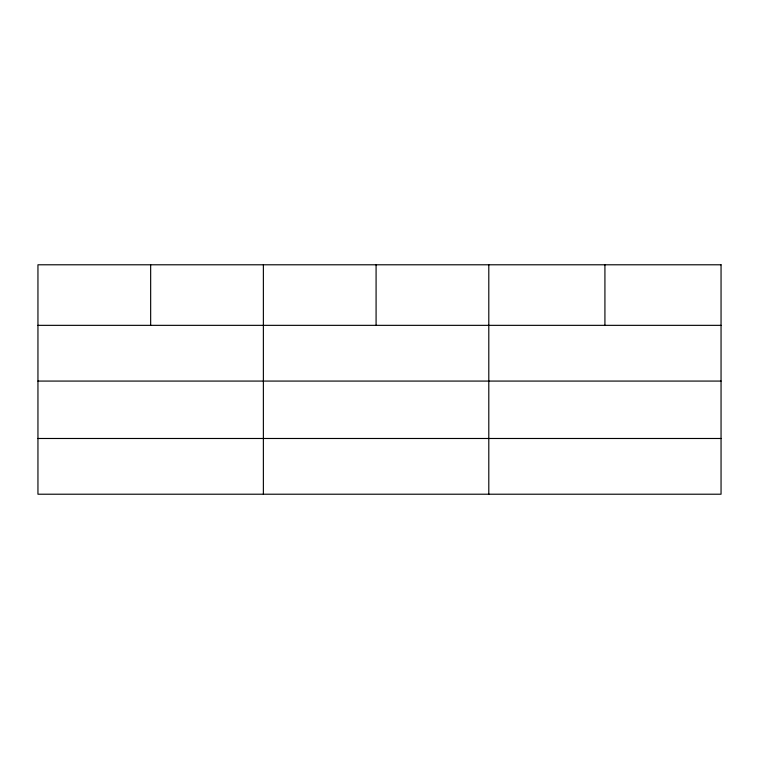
<?xml version="1.0" encoding="UTF-8"?>
<svg xmlns="http://www.w3.org/2000/svg" width="759" height="759" viewBox="0 0 759 759"><rect width="100%" height="100%" fill="white"/><g stroke="black" fill="none" stroke-linecap="round" stroke-linejoin="round"><path stroke-width="1.14" d="M37.95 325.345L721.05 325.345M37.95 381.075L721.05 381.075M37.95 438.484L721.05 438.484M604.923 264.787L604.923 325.345M488.796 264.787L488.796 494.213M376.084 264.787L376.084 325.345M263.373 264.787L263.373 494.213M150.662 264.787L150.662 325.345M721.05 264.787L37.95 264.787L37.95 494.213L721.05 494.213L721.05 264.787"/></g></svg>
